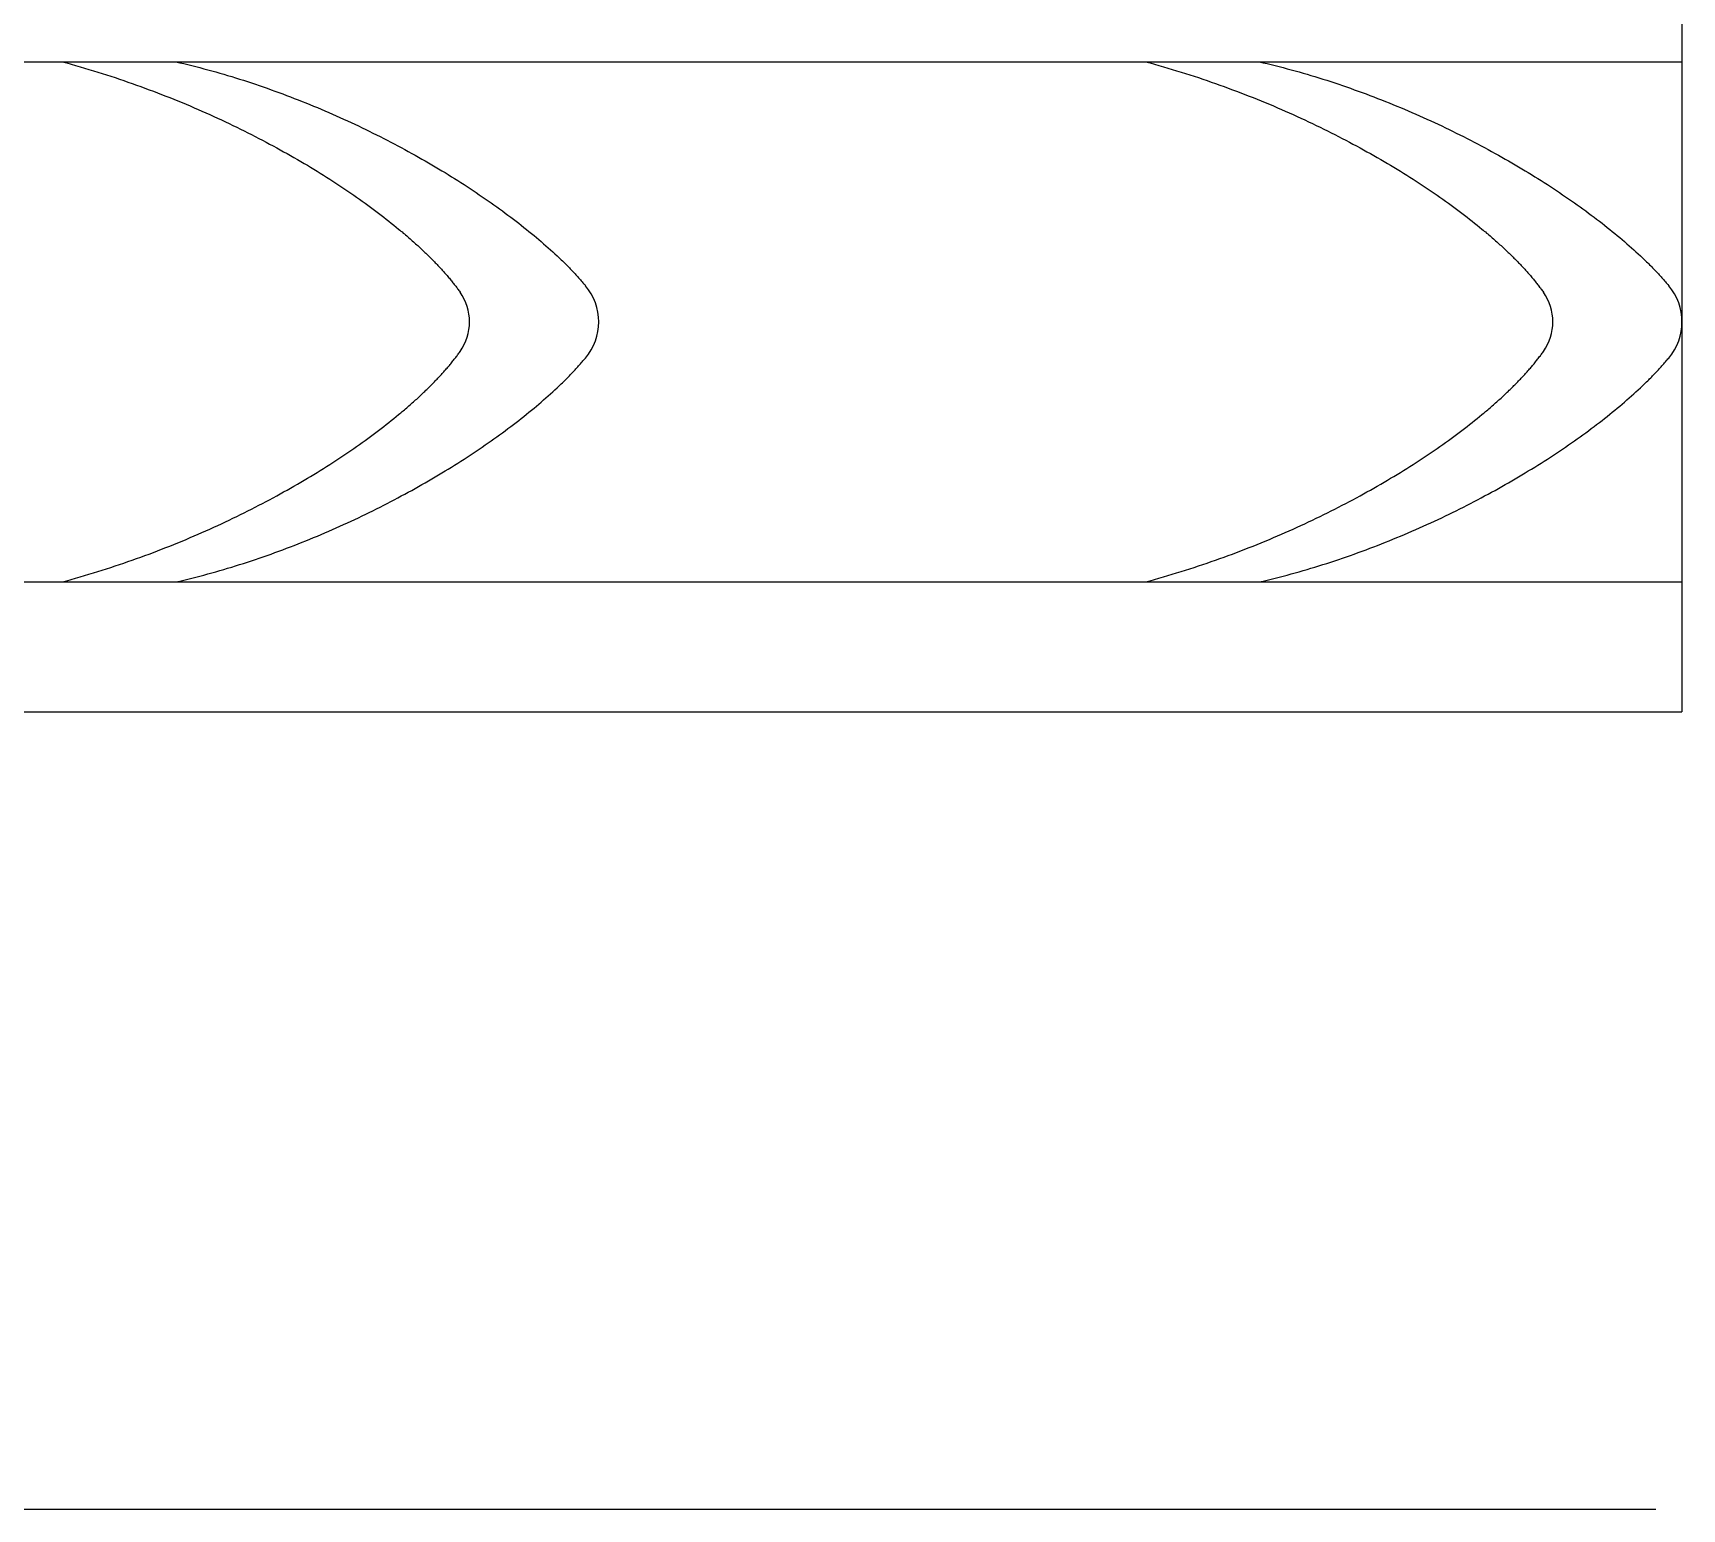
# Model space of a CAD drawing. Extents: x -111 to 2985, y -118 to 122.
# Drawn here: x 96.61 to 115.93, y -39.64 to -22.35 of the extents above; entities that cross this region are included whole.
import ezdxf

# ---------------------------------------------------------------- set-up
doc = ezdxf.new("R2010")
doc.units = 0
doc.layers.add('LAYER_03', color=5, linetype='CONTINUOUS')

msp = doc.modelspace()

# ---------------------------------------------------------------- linework, layer by layer
at = {"layer": 'LAYER_03'}
for points in [[(115.933, -5.931), (115.933, -30.305)], [(39.763, -22.688), (115.933, -22.688)], [(96.951, -22.688), (97.004, -22.702), (97.056, -22.717), (97.108, -22.732), (97.16, -22.747), (97.212, -22.762), (97.264, -22.777), (97.316, -22.793), (97.367, -22.809), (97.418, -22.825), (97.469, -22.841), (97.52, -22.858), (97.571, -22.874), (97.622, -22.891), (97.672, -22.908), (97.722, -22.926), (97.772, -22.943), (97.822, -22.961), (97.871, -22.979), (97.921, -22.997), (97.97, -23.015), (98.019, -23.033), (98.067, -23.052), (98.116, -23.071), (98.164, -23.089), (98.212, -23.108), (98.26, -23.128), (98.308, -23.147), (98.355, -23.167), (98.403, -23.186), (98.45, -23.206), (98.497, -23.226), (98.543, -23.246), (98.589, -23.267), (98.636, -23.287), (98.681, -23.307), (98.727, -23.328), (98.772, -23.349), (98.818, -23.37), (98.863, -23.391), (98.907, -23.412), (98.952, -23.433), (98.996, -23.455), (99.04, -23.476), (99.083, -23.498), (99.127, -23.519), (99.17, -23.541), (99.213, -23.563), (99.256, -23.585), (99.298, -23.607), (99.34, -23.629), (99.382, -23.652), (99.423, -23.674), (99.465, -23.696), (99.506, -23.719), (99.546, -23.742), (99.587, -23.764), (99.627, -23.787), (99.667, -23.81), (99.707, -23.833), (99.746, -23.855), (99.785, -23.878), (99.824, -23.901), (99.862, -23.924), (99.9, -23.948), (99.938, -23.971), (99.975, -23.994), (100.013, -24.017), (100.05, -24.04), (100.086, -24.064), (100.122, -24.087), (100.158, -24.11), (100.194, -24.134), (100.229, -24.157), (100.264, -24.181), (100.299, -24.204), (100.333, -24.227), (100.367, -24.251), (100.401, -24.274), (100.434, -24.298), (100.467, -24.321), (100.5, -24.345), (100.532, -24.368), (100.564, -24.392), (100.596, -24.415), (100.627, -24.438), (100.658, -24.462), (100.689, -24.485), (100.719, -24.508), (100.749, -24.532), (100.779, -24.555), (100.808, -24.578), (100.837, -24.601), (100.865, -24.625), (100.893, -24.648), (100.907, -24.659), (100.921, -24.671), (100.935, -24.682), (100.948, -24.694), (100.962, -24.705), (100.975, -24.717), (100.989, -24.728), (101.002, -24.74), (101.015, -24.751), (101.028, -24.763), (101.041, -24.774), (101.054, -24.785), (101.067, -24.797), (101.079, -24.808), (101.092, -24.82), (101.105, -24.831), (101.117, -24.842), (101.129, -24.853), (101.141, -24.865), (101.154, -24.876), (101.166, -24.887), (101.177, -24.898), (101.189, -24.91), (101.201, -24.921), (101.213, -24.932), (101.224, -24.943), (101.235, -24.954), (101.247, -24.965), (101.258, -24.976), (101.269, -24.987), (101.28, -24.998), (101.291, -25.009), (101.302, -25.02), (101.313, -25.031), (101.323, -25.042), (101.334, -25.053), (101.344, -25.064), (101.354, -25.075), (101.365, -25.086), (101.375, -25.097), (101.385, -25.107), (101.395, -25.118), (101.404, -25.129), (101.414, -25.14), (101.424, -25.15), (101.433, -25.161), (101.442, -25.171), (101.452, -25.182), (101.461, -25.193), (101.47, -25.203), (101.479, -25.214), (101.488, -25.224), (101.496, -25.235), (101.505, -25.245), (101.513, -25.255), (101.522, -25.266), (101.53, -25.276), (101.538, -25.286), (101.546, -25.296), (101.554, -25.307), (101.562, -25.317), (101.57, -25.327), (101.578, -25.337), (101.585, -25.347), (101.593, -25.357), (101.6, -25.367), (101.607, -25.377), (101.614, -25.387)], [(98.283, -22.688), (98.33, -22.699), (98.376, -22.71), (98.423, -22.721), (98.47, -22.732), (98.517, -22.744), (98.564, -22.756), (98.611, -22.769), (98.657, -22.781), (98.704, -22.794), (98.751, -22.807), (98.797, -22.82), (98.844, -22.834), (98.89, -22.848), (98.937, -22.862), (98.983, -22.876), (99.03, -22.891), (99.076, -22.905), (99.122, -22.92), (99.168, -22.935), (99.215, -22.951), (99.261, -22.967), (99.307, -22.982), (99.353, -22.998), (99.398, -23.015), (99.444, -23.031), (99.49, -23.048), (99.535, -23.065), (99.581, -23.082), (99.626, -23.099), (99.671, -23.117), (99.717, -23.134), (99.762, -23.152), (99.806, -23.17), (99.851, -23.188), (99.896, -23.207), (99.941, -23.225), (99.985, -23.244), (100.029, -23.263), (100.074, -23.282), (100.118, -23.301), (100.162, -23.321), (100.205, -23.34), (100.249, -23.36), (100.293, -23.38), (100.336, -23.4), (100.379, -23.42), (100.422, -23.44), (100.465, -23.461), (100.508, -23.481), (100.55, -23.502), (100.593, -23.523), (100.635, -23.544), (100.677, -23.565), (100.719, -23.586), (100.76, -23.608), (100.802, -23.629), (100.843, -23.651), (100.884, -23.673), (100.925, -23.694), (100.966, -23.716), (101.006, -23.738), (101.047, -23.761), (101.087, -23.783), (101.126, -23.805), (101.166, -23.828), (101.206, -23.85), (101.245, -23.873), (101.284, -23.896), (101.322, -23.918), (101.361, -23.941), (101.399, -23.964), (101.437, -23.987), (101.475, -24.01), (101.513, -24.034), (101.55, -24.057), (101.587, -24.08), (101.624, -24.104), (101.66, -24.127), (101.696, -24.15), (101.732, -24.174), (101.768, -24.198), (101.804, -24.221), (101.839, -24.245), (101.874, -24.269), (101.908, -24.292), (101.943, -24.316), (101.977, -24.34), (102.011, -24.364), (102.044, -24.388), (102.077, -24.412), (102.11, -24.436), (102.143, -24.46), (102.175, -24.484), (102.207, -24.508), (102.238, -24.532), (102.27, -24.556), (102.301, -24.58), (102.331, -24.604), (102.362, -24.628), (102.392, -24.652), (102.421, -24.676), (102.451, -24.7), (102.48, -24.723), (102.508, -24.747), (102.536, -24.771), (102.564, -24.795), (102.592, -24.819), (102.619, -24.843), (102.646, -24.867), (102.673, -24.891), (102.699, -24.915), (102.724, -24.938), (102.75, -24.962), (102.775, -24.986), (102.787, -24.997), (102.799, -25.009), (102.812, -25.021), (102.824, -25.033), (102.836, -25.045), (102.848, -25.056), (102.859, -25.068), (102.871, -25.08), (102.883, -25.092), (102.894, -25.103), (102.905, -25.115), (102.917, -25.127), (102.928, -25.138), (102.939, -25.15), (102.95, -25.161), (102.961, -25.173), (102.972, -25.185), (102.982, -25.196), (102.993, -25.208), (103.003, -25.219), (103.014, -25.231), (103.024, -25.242), (103.034, -25.254), (103.044, -25.265), (103.054, -25.277), (103.064, -25.288), (103.074, -25.299), (103.083, -25.311)], [(109.646, -22.688), (109.699, -22.702), (109.751, -22.717), (109.803, -22.732), (109.855, -22.747), (109.907, -22.762), (109.959, -22.777), (110.011, -22.793), (110.062, -22.809), (110.113, -22.825), (110.164, -22.841), (110.215, -22.858), (110.266, -22.874), (110.316, -22.891), (110.367, -22.908), (110.417, -22.926), (110.467, -22.943), (110.517, -22.961), (110.566, -22.979), (110.616, -22.997), (110.665, -23.015), (110.714, -23.033), (110.762, -23.052), (110.811, -23.071), (110.859, -23.089), (110.907, -23.108), (110.955, -23.128), (111.003, -23.147), (111.05, -23.167), (111.098, -23.186), (111.145, -23.206), (111.192, -23.226), (111.238, -23.246), (111.284, -23.267), (111.331, -23.287), (111.376, -23.307), (111.422, -23.328), (111.467, -23.349), (111.513, -23.37), (111.558, -23.391), (111.602, -23.412), (111.647, -23.433), (111.691, -23.455), (111.735, -23.476), (111.778, -23.498), (111.822, -23.519), (111.865, -23.541), (111.908, -23.563), (111.951, -23.585), (111.993, -23.607), (112.035, -23.629), (112.077, -23.652), (112.118, -23.674), (112.16, -23.696), (112.201, -23.719), (112.241, -23.742), (112.282, -23.764), (112.322, -23.787), (112.362, -23.81), (112.402, -23.833), (112.441, -23.855), (112.48, -23.878), (112.519, -23.901), (112.557, -23.924), (112.595, -23.948), (112.633, -23.971), (112.67, -23.994), (112.708, -24.017), (112.745, -24.04), (112.781, -24.064), (112.817, -24.087), (112.853, -24.11), (112.889, -24.134), (112.924, -24.157), (112.959, -24.181), (112.994, -24.204), (113.028, -24.227), (113.062, -24.251), (113.096, -24.274), (113.129, -24.298), (113.162, -24.321), (113.195, -24.345), (113.227, -24.368), (113.259, -24.392), (113.291, -24.415), (113.322, -24.438), (113.353, -24.462), (113.384, -24.485), (113.414, -24.508), (113.444, -24.532), (113.474, -24.555), (113.503, -24.578), (113.532, -24.601), (113.56, -24.625), (113.588, -24.648), (113.602, -24.659), (113.616, -24.671), (113.63, -24.682), (113.643, -24.694), (113.657, -24.705), (113.67, -24.717), (113.684, -24.728), (113.697, -24.74), (113.71, -24.751), (113.723, -24.763), (113.736, -24.774), (113.749, -24.785), (113.762, -24.797), (113.774, -24.808), (113.787, -24.82), (113.8, -24.831), (113.812, -24.842), (113.824, -24.853), (113.836, -24.865), (113.849, -24.876), (113.861, -24.887), (113.872, -24.898), (113.884, -24.91), (113.896, -24.921), (113.908, -24.932), (113.919, -24.943), (113.93, -24.954), (113.942, -24.965), (113.953, -24.976), (113.964, -24.987), (113.975, -24.998), (113.986, -25.009), (113.997, -25.02), (114.008, -25.031), (114.018, -25.042), (114.029, -25.053), (114.039, -25.064), (114.049, -25.075), (114.06, -25.086), (114.07, -25.097), (114.08, -25.107), (114.09, -25.118), (114.099, -25.129), (114.109, -25.14), (114.119, -25.15), (114.128, -25.161), (114.137, -25.171), (114.147, -25.182), (114.156, -25.193), (114.165, -25.203), (114.174, -25.214), (114.183, -25.224), (114.191, -25.235), (114.2, -25.245), (114.208, -25.255), (114.217, -25.266), (114.225, -25.276), (114.233, -25.286), (114.241, -25.296), (114.249, -25.307), (114.257, -25.317), (114.265, -25.327), (114.273, -25.337), (114.28, -25.347), (114.288, -25.357), (114.295, -25.367), (114.302, -25.377), (114.309, -25.387)], [(110.978, -22.688), (111.025, -22.699), (111.071, -22.71), (111.118, -22.721), (111.165, -22.732), (111.212, -22.744), (111.259, -22.756), (111.306, -22.769), (111.352, -22.781), (111.399, -22.794), (111.446, -22.807), (111.492, -22.82), (111.539, -22.834), (111.585, -22.848), (111.632, -22.862), (111.678, -22.876), (111.725, -22.891), (111.771, -22.905), (111.817, -22.92), (111.863, -22.935), (111.91, -22.951), (111.956, -22.967), (112.002, -22.982), (112.048, -22.998), (112.093, -23.015), (112.139, -23.031), (112.185, -23.048), (112.23, -23.065), (112.276, -23.082), (112.321, -23.099), (112.366, -23.117), (112.412, -23.134), (112.457, -23.152), (112.501, -23.17), (112.546, -23.188), (112.591, -23.207), (112.636, -23.225), (112.68, -23.244), (112.724, -23.263), (112.769, -23.282), (112.813, -23.301), (112.857, -23.321), (112.9, -23.34), (112.944, -23.36), (112.988, -23.38), (113.031, -23.4), (113.074, -23.42), (113.117, -23.44), (113.16, -23.461), (113.203, -23.481), (113.245, -23.502), (113.288, -23.523), (113.33, -23.544), (113.372, -23.565), (113.414, -23.586), (113.455, -23.608), (113.497, -23.629), (113.538, -23.651), (113.579, -23.673), (113.62, -23.694), (113.661, -23.716), (113.701, -23.738), (113.742, -23.761), (113.782, -23.783), (113.821, -23.805), (113.861, -23.828), (113.901, -23.85), (113.94, -23.873), (113.979, -23.896), (114.017, -23.918), (114.056, -23.941), (114.094, -23.964), (114.132, -23.987), (114.17, -24.01), (114.208, -24.034), (114.245, -24.057), (114.282, -24.08), (114.319, -24.104), (114.355, -24.127), (114.391, -24.15), (114.427, -24.174), (114.463, -24.198), (114.499, -24.221), (114.534, -24.245), (114.569, -24.269), (114.603, -24.292), (114.638, -24.316), (114.672, -24.34), (114.706, -24.364), (114.739, -24.388), (114.772, -24.412), (114.805, -24.436), (114.838, -24.46), (114.87, -24.484), (114.902, -24.508), (114.933, -24.532), (114.965, -24.556), (114.996, -24.58), (115.026, -24.604), (115.057, -24.628), (115.087, -24.652), (115.116, -24.676), (115.146, -24.7), (115.175, -24.723), (115.203, -24.747), (115.231, -24.771), (115.259, -24.795), (115.287, -24.819), (115.314, -24.843), (115.341, -24.867), (115.368, -24.891), (115.394, -24.915), (115.419, -24.938), (115.445, -24.962), (115.47, -24.986), (115.482, -24.997), (115.494, -25.009), (115.507, -25.021), (115.519, -25.033), (115.531, -25.045), (115.543, -25.056), (115.554, -25.068), (115.566, -25.08), (115.578, -25.092), (115.589, -25.103), (115.6, -25.115), (115.612, -25.127), (115.623, -25.138), (115.634, -25.15), (115.645, -25.161), (115.656, -25.173), (115.667, -25.185), (115.677, -25.196), (115.688, -25.208), (115.698, -25.219), (115.709, -25.231), (115.719, -25.242), (115.729, -25.254), (115.739, -25.265), (115.749, -25.277), (115.759, -25.288), (115.769, -25.299), (115.778, -25.311)], [(96.951, -28.782), (97.004, -28.767), (97.056, -28.753), (97.108, -28.738), (97.16, -28.723), (97.212, -28.708), (97.264, -28.692), (97.316, -28.677), (97.367, -28.661), (97.418, -28.645), (97.469, -28.628), (97.52, -28.612), (97.571, -28.595), (97.622, -28.578), (97.672, -28.561), (97.722, -28.544), (97.772, -28.526), (97.822, -28.509), (97.871, -28.491), (97.921, -28.473), (97.97, -28.455), (98.019, -28.436), (98.067, -28.418), (98.116, -28.399), (98.164, -28.38), (98.212, -28.361), (98.26, -28.342), (98.308, -28.322), (98.355, -28.303), (98.403, -28.283), (98.45, -28.263), (98.497, -28.243), (98.543, -28.223), (98.589, -28.203), (98.636, -28.183), (98.681, -28.162), (98.727, -28.141), (98.773, -28.121), (98.818, -28.1), (98.863, -28.079), (98.907, -28.057), (98.952, -28.036), (98.996, -28.015), (99.04, -27.993), (99.083, -27.972), (99.127, -27.95), (99.17, -27.928), (99.213, -27.906), (99.256, -27.884), (99.298, -27.862), (99.34, -27.84), (99.382, -27.818), (99.423, -27.795), (99.465, -27.773), (99.506, -27.75), (99.546, -27.728), (99.587, -27.705), (99.627, -27.683), (99.667, -27.66), (99.707, -27.637), (99.746, -27.614), (99.785, -27.591), (99.824, -27.568), (99.862, -27.545), (99.9, -27.522), (99.938, -27.499), (99.975, -27.476), (100.013, -27.452), (100.05, -27.429), (100.086, -27.406), (100.122, -27.382), (100.158, -27.359), (100.194, -27.336), (100.229, -27.312), (100.264, -27.289), (100.299, -27.265), (100.333, -27.242), (100.367, -27.219), (100.401, -27.195), (100.434, -27.172), (100.467, -27.148), (100.5, -27.125), (100.532, -27.101), (100.565, -27.078), (100.596, -27.054), (100.627, -27.031), (100.658, -27.008), (100.689, -26.984), (100.719, -26.961), (100.749, -26.938), (100.779, -26.914), (100.808, -26.891), (100.837, -26.868), (100.865, -26.845), (100.893, -26.822), (100.907, -26.81), (100.921, -26.799), (100.935, -26.787), (100.948, -26.776), (100.962, -26.764), (100.975, -26.753), (100.989, -26.741), (101.002, -26.73), (101.015, -26.718), (101.028, -26.707), (101.041, -26.695), (101.054, -26.684), (101.067, -26.673), (101.08, -26.661), (101.092, -26.65), (101.105, -26.639), (101.117, -26.627), (101.129, -26.616), (101.141, -26.605), (101.154, -26.593), (101.166, -26.582), (101.177, -26.571), (101.189, -26.56), (101.201, -26.549), (101.213, -26.537), (101.224, -26.526), (101.236, -26.515), (101.247, -26.504), (101.258, -26.493), (101.269, -26.482), (101.28, -26.471), (101.291, -26.46), (101.302, -26.449), (101.313, -26.438), (101.323, -26.427), (101.334, -26.416), (101.344, -26.405), (101.354, -26.394), (101.365, -26.384), (101.375, -26.373), (101.385, -26.362), (101.395, -26.351), (101.404, -26.341), (101.414, -26.33), (101.424, -26.319), (101.433, -26.309), (101.442, -26.298), (101.452, -26.287), (101.461, -26.277), (101.47, -26.266), (101.479, -26.256), (101.488, -26.245), (101.496, -26.235), (101.505, -26.225), (101.513, -26.214), (101.522, -26.204), (101.53, -26.193), (101.538, -26.183), (101.546, -26.173), (101.554, -26.163), (101.562, -26.153), (101.57, -26.142), (101.578, -26.132), (101.585, -26.122), (101.593, -26.112), (101.6, -26.102), (101.607, -26.092), (101.614, -26.082)], [(110.978, -28.782), (111.025, -28.771), (111.071, -28.76), (111.118, -28.749), (111.165, -28.737), (111.212, -28.725), (111.259, -28.713), (111.306, -28.701), (111.352, -28.688), (111.399, -28.675), (111.446, -28.662), (111.492, -28.649), (111.539, -28.635), (111.585, -28.622), (111.632, -28.608), (111.678, -28.593), (111.725, -28.579), (111.771, -28.564), (111.817, -28.549), (111.863, -28.534), (111.91, -28.519), (111.956, -28.503), (112.002, -28.487), (112.048, -28.471), (112.093, -28.455), (112.139, -28.438), (112.185, -28.422), (112.23, -28.405), (112.276, -28.388), (112.321, -28.37), (112.366, -28.353), (112.412, -28.335), (112.457, -28.317), (112.501, -28.299), (112.546, -28.281), (112.591, -28.263), (112.636, -28.244), (112.68, -28.225), (112.724, -28.207), (112.769, -28.188), (112.813, -28.168), (112.857, -28.149), (112.9, -28.129), (112.944, -28.11), (112.988, -28.09), (113.031, -28.07), (113.074, -28.05), (113.117, -28.029), (113.16, -28.009), (113.203, -27.988), (113.245, -27.967), (113.288, -27.947), (113.33, -27.926), (113.372, -27.904), (113.414, -27.883), (113.455, -27.862), (113.497, -27.84), (113.538, -27.819), (113.579, -27.797), (113.62, -27.775), (113.661, -27.753), (113.701, -27.731), (113.742, -27.709), (113.782, -27.687), (113.821, -27.664), (113.861, -27.642), (113.901, -27.619), (113.94, -27.597), (113.979, -27.574), (114.017, -27.551), (114.056, -27.528), (114.094, -27.505), (114.132, -27.482), (114.17, -27.459), (114.208, -27.436), (114.245, -27.413), (114.282, -27.389), (114.319, -27.366), (114.355, -27.343), (114.391, -27.319), (114.427, -27.295), (114.463, -27.272), (114.499, -27.248), (114.534, -27.225), (114.569, -27.201), (114.603, -27.177), (114.638, -27.153), (114.672, -27.129), (114.706, -27.106), (114.739, -27.082), (114.772, -27.058), (114.805, -27.034), (114.838, -27.01), (114.87, -26.986), (114.902, -26.962), (114.933, -26.938), (114.965, -26.914), (114.996, -26.89), (115.026, -26.866), (115.057, -26.842), (115.087, -26.818), (115.116, -26.794), (115.146, -26.77), (115.175, -26.746), (115.203, -26.722), (115.231, -26.698), (115.259, -26.674), (115.287, -26.65), (115.314, -26.626), (115.341, -26.603), (115.368, -26.579), (115.394, -26.555), (115.419, -26.531), (115.445, -26.507), (115.47, -26.484), (115.482, -26.472), (115.494, -26.46), (115.507, -26.448), (115.519, -26.437), (115.531, -26.425), (115.543, -26.413), (115.554, -26.401), (115.566, -26.39), (115.578, -26.378), (115.589, -26.366), (115.6, -26.355), (115.612, -26.343), (115.623, -26.331), (115.634, -26.32), (115.645, -26.308), (115.656, -26.296), (115.667, -26.285), (115.677, -26.273), (115.688, -26.262), (115.698, -26.25), (115.709, -26.239), (115.719, -26.227), (115.729, -26.216), (115.739, -26.204), (115.749, -26.193), (115.759, -26.181), (115.769, -26.17), (115.778, -26.159)], [(39.763, -28.782), (115.933, -28.782)], [(39.763, -30.305), (115.933, -30.305)], [(83.074, -39.643), (115.626, -39.643)]]:
    msp.add_lwpolyline(points, dxfattribs=at)
for points in [[(98.283, -28.782), (98.33, -28.771), (98.376, -28.76), (98.423, -28.749), (98.47, -28.737), (98.517, -28.725), (98.564, -28.713), (98.611, -28.701), (98.657, -28.688), (98.704, -28.675), (98.751, -28.662), (98.797, -28.649), (98.844, -28.635), (98.89, -28.622), (98.937, -28.608), (98.983, -28.593), (99.03, -28.579), (99.076, -28.564), (99.122, -28.549), (99.168, -28.534), (99.215, -28.519), (99.261, -28.503), (99.307, -28.487), (99.353, -28.471), (99.398, -28.455), (99.444, -28.438), (99.49, -28.422), (99.535, -28.405), (99.581, -28.388), (99.626, -28.37), (99.671, -28.353), (99.717, -28.335), (99.762, -28.317), (99.806, -28.299), (99.851, -28.281), (99.896, -28.263), (99.941, -28.244), (99.985, -28.225), (100.029, -28.207), (100.074, -28.188), (100.118, -28.168), (100.162, -28.149), (100.205, -28.129), (100.249, -28.11), (100.293, -28.09), (100.336, -28.07), (100.379, -28.05), (100.422, -28.029), (100.465, -28.009), (100.508, -27.988), (100.55, -27.967), (100.593, -27.947), (100.635, -27.926), (100.677, -27.904), (100.719, -27.883), (100.76, -27.862), (100.802, -27.84), (100.843, -27.819), (100.884, -27.797), (100.925, -27.775), (100.966, -27.753), (101.006, -27.731), (101.047, -27.709), (101.087, -27.687), (101.126, -27.664), (101.166, -27.642), (101.206, -27.619), (101.245, -27.597), (101.284, -27.574), (101.322, -27.551), (101.361, -27.528), (101.399, -27.505), (101.437, -27.482), (101.475, -27.459), (101.513, -27.436), (101.55, -27.413), (101.587, -27.389), (101.624, -27.366), (101.66, -27.343), (101.696, -27.319), (101.732, -27.295), (101.768, -27.272), (101.804, -27.248), (101.839, -27.225), (101.874, -27.201), (101.908, -27.177), (101.943, -27.153), (101.977, -27.129), (102.011, -27.106), (102.044, -27.082), (102.077, -27.058), (102.11, -27.034), (102.143, -27.01), (102.175, -26.986), (102.207, -26.962), (102.238, -26.938), (102.27, -26.914), (102.301, -26.89), (102.331, -26.866), (102.362, -26.842), (102.392, -26.818), (102.421, -26.794), (102.451, -26.77), (102.48, -26.746), (102.508, -26.722), (102.536, -26.698), (102.564, -26.674), (102.592, -26.65), (102.619, -26.626), (102.646, -26.603), (102.673, -26.579), (102.699, -26.555), (102.724, -26.531), (102.75, -26.507), (102.775, -26.484), (102.787, -26.472), (102.799, -26.46), (102.812, -26.448), (102.824, -26.437), (102.836, -26.425), (102.848, -26.413), (102.859, -26.401), (102.871, -26.39), (102.883, -26.378), (102.894, -26.366), (102.905, -26.355), (102.917, -26.343), (102.928, -26.331), (102.939, -26.32), (102.95, -26.308), (102.961, -26.296), (102.972, -26.285), (102.982, -26.273), (102.993, -26.262), (103.003, -26.25), (103.014, -26.239), (103.024, -26.227), (103.034, -26.216), (103.044, -26.204), (103.054, -26.193), (103.064, -26.181), (103.074, -26.17), (103.083, -26.159, 0.365343), (103.083, -25.311)], [(115.778, -26.159, 0.365343), (115.778, -25.311)], [(101.614, -26.082, 0.318788), (101.614, -25.387)], [(109.646, -28.782), (109.699, -28.767), (109.751, -28.753), (109.803, -28.738), (109.855, -28.723), (109.907, -28.708), (109.959, -28.692), (110.011, -28.677), (110.062, -28.661), (110.113, -28.645), (110.164, -28.628), (110.215, -28.612), (110.266, -28.595), (110.317, -28.578), (110.367, -28.561), (110.417, -28.544), (110.467, -28.526), (110.517, -28.509), (110.566, -28.491), (110.616, -28.473), (110.665, -28.455), (110.714, -28.436), (110.762, -28.418), (110.811, -28.399), (110.859, -28.38), (110.907, -28.361), (110.955, -28.342), (111.003, -28.322), (111.05, -28.303), (111.098, -28.283), (111.145, -28.263), (111.192, -28.243), (111.238, -28.223), (111.284, -28.203), (111.331, -28.183), (111.376, -28.162), (111.422, -28.141), (111.468, -28.121), (111.513, -28.1), (111.558, -28.079), (111.602, -28.057), (111.647, -28.036), (111.691, -28.015), (111.735, -27.993), (111.778, -27.972), (111.822, -27.95), (111.865, -27.928), (111.908, -27.906), (111.951, -27.884), (111.993, -27.862), (112.035, -27.84), (112.077, -27.818), (112.118, -27.795), (112.16, -27.773), (112.201, -27.75), (112.241, -27.728), (112.282, -27.705), (112.322, -27.683), (112.362, -27.66), (112.402, -27.637), (112.441, -27.614), (112.48, -27.591), (112.519, -27.568), (112.557, -27.545), (112.595, -27.522), (112.633, -27.499), (112.67, -27.476), (112.708, -27.452), (112.745, -27.429), (112.781, -27.406), (112.817, -27.382), (112.853, -27.359), (112.889, -27.336), (112.924, -27.312), (112.959, -27.289), (112.994, -27.265), (113.028, -27.242), (113.062, -27.219), (113.096, -27.195), (113.129, -27.172), (113.162, -27.148), (113.195, -27.125), (113.227, -27.101), (113.26, -27.078), (113.291, -27.054), (113.322, -27.031), (113.353, -27.008), (113.384, -26.984), (113.414, -26.961), (113.444, -26.938), (113.474, -26.914), (113.503, -26.891), (113.532, -26.868), (113.56, -26.845), (113.588, -26.822), (113.602, -26.81), (113.616, -26.799), (113.63, -26.787), (113.643, -26.776), (113.657, -26.764), (113.67, -26.753), (113.684, -26.741), (113.697, -26.73), (113.71, -26.718), (113.723, -26.707), (113.736, -26.695), (113.749, -26.684), (113.762, -26.673), (113.775, -26.661), (113.787, -26.65), (113.8, -26.639), (113.812, -26.627), (113.824, -26.616), (113.836, -26.605), (113.849, -26.593), (113.861, -26.582), (113.872, -26.571), (113.884, -26.56), (113.896, -26.549), (113.908, -26.537), (113.919, -26.526), (113.931, -26.515), (113.942, -26.504), (113.953, -26.493), (113.964, -26.482), (113.975, -26.471), (113.986, -26.46), (113.997, -26.449), (114.008, -26.438), (114.018, -26.427), (114.029, -26.416), (114.039, -26.405), (114.049, -26.394), (114.06, -26.384), (114.07, -26.373), (114.08, -26.362), (114.09, -26.351), (114.099, -26.341), (114.109, -26.33), (114.119, -26.319), (114.128, -26.309), (114.137, -26.298), (114.147, -26.287), (114.156, -26.277), (114.165, -26.266), (114.174, -26.256), (114.183, -26.245), (114.191, -26.235), (114.2, -26.225), (114.208, -26.214), (114.217, -26.204), (114.225, -26.193), (114.233, -26.183), (114.241, -26.173), (114.249, -26.163), (114.257, -26.153), (114.265, -26.142), (114.273, -26.132), (114.28, -26.122), (114.288, -26.112), (114.295, -26.102), (114.302, -26.092), (114.309, -26.082, 0.318788), (114.309, -25.387)]]:
    msp.add_lwpolyline(points, format="xyb", dxfattribs=at)

doc.saveas('drawing.dxf')
